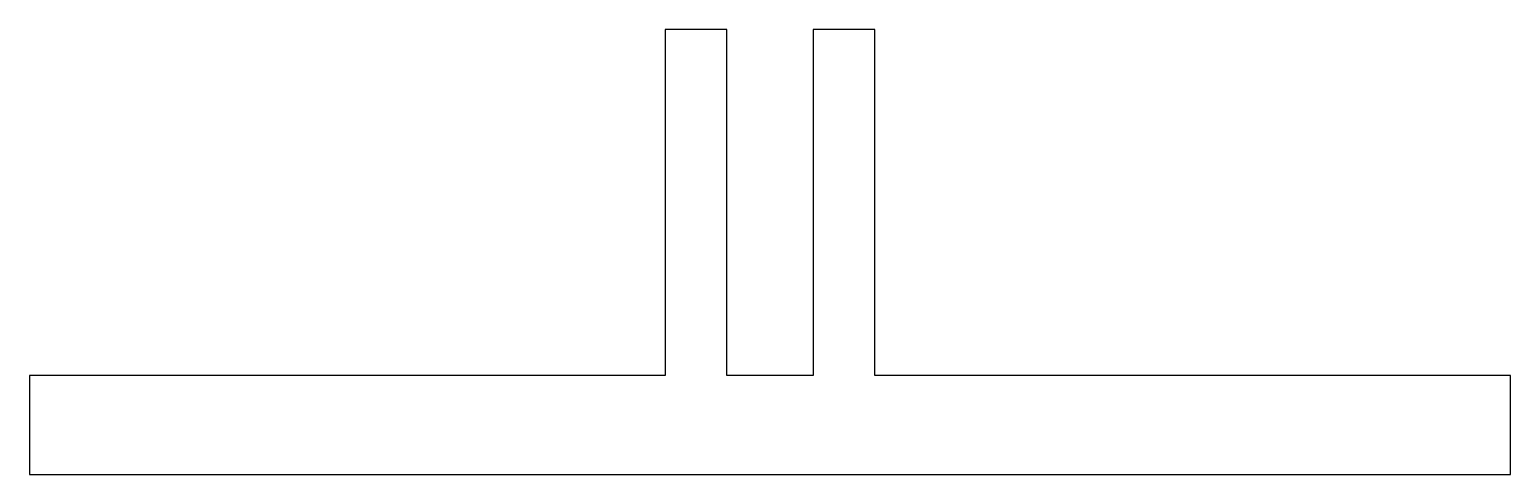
# Model space of a CAD drawing. Extents: x 137.5 to 197.5, y 220.7 to 238.7.
import ezdxf

# ---------------------------------------------------------------- set-up
doc = ezdxf.new("R2010")
doc.units = 0
doc.layers.add('ANA', color=220, linetype='CONTINUOUS')

msp = doc.modelspace()

# ---------------------------------------------------------------- linework, layer by layer
at = {"layer": 'ANA', "color": 7}
msp.add_lwpolyline([(163.205, 224.665), (137.455, 224.665), (137.455, 220.665), (197.455, 220.665), (197.455, 224.665), (171.705, 224.665), (171.705, 238.665), (169.205, 238.665), (169.205, 224.665), (165.705, 224.665), (165.705, 238.665), (163.205, 238.665)], close=True, dxfattribs=at)

doc.saveas('drawing.dxf')
